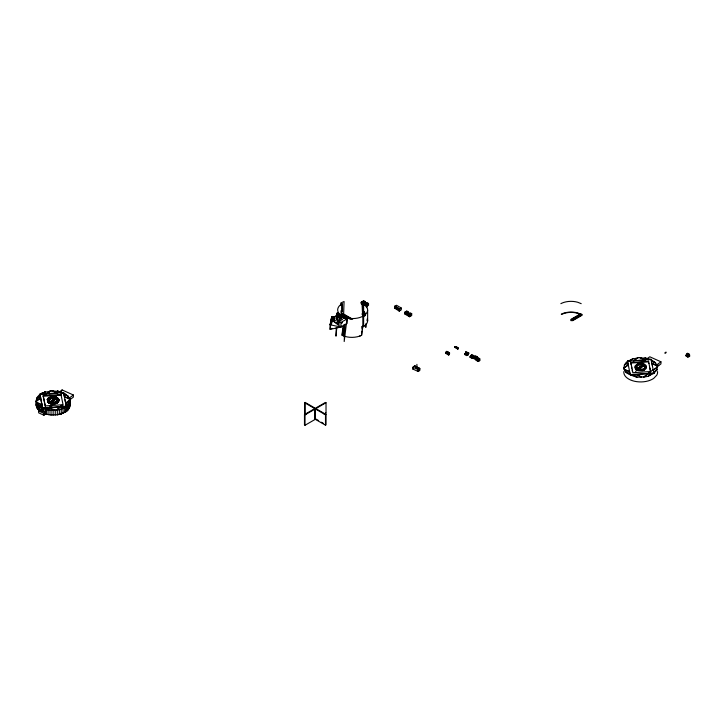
<?xml version="1.0" encoding="UTF-8"?>
<svg xmlns="http://www.w3.org/2000/svg" width="726" height="726" viewBox="0 0 726 726"><rect width="100%" height="100%" fill="white"/><g stroke="black" fill="none" stroke-linecap="round" stroke-linejoin="round"><path stroke-width="1.09" d="M69.968 401.405L67.808 402.413L69.968 401.405L69.46 403.157L66.102 405.616L65.658 403.42L69.968 400.271L69.968 404.772L69.696 403.565M48.479 398.02C47.235 398.284 46.863 403.293 50.058 403.565L56.365 398.955C57.118 397.04 58.334 400.734 57.3 400.952L57.3 401.868L57.653 399.581L58.679 399.2L56.682 397.34L53.134 399.881L56.201 397.122L52.762 399.636M60.966 395.017L43.215 396.278L43.215 395.67C46.428 394.336 60.358 395.697 60.966 394.436L57.998 394.663M53.27 402.966L53.052 403.429L53.052 402.513L56.71 401.514L58.679 399.2L57.681 399.99M53.37 396.94L52.898 398.638M336.292 327.408L335.984 336.156L336.81 327.535M336.71 315.383L336.782 313.196L337.363 312.942L338.688 313.714L338.688 315.547M343.57 315.728L344.07 301.517L340.73 303.014L340.812 305.229M365.922 324.105L365.804 327.39L365.732 324.077M366.494 307.706L366.721 304.539M46.446 413.956L45.311 414.001L51.029 415.054L57.336 414.827L61.265 413.92L66.13 411.597L66.347 406.524L63.57 392.557L39.912 394.164L40.611 398.193L36.3 401.333M363.327 316.999L363.572 310.692M364.134 315.982L364.307 311.536M362.837 326.491L361.612 335.267L359.488 336.165A14.992 8.658 0 0 1 345.05 336.428L343.425 335.875L343.897 324.812M59.487 394.554L60.993 394.753M344.95 324.25L344.197 341.538L346.946 319.059L341.501 317.208L339.469 315.383L339.196 317.453M361.811 331.101L361.612 335.267L359.488 336.165M361.911 329.014L362.011 326.473L362.41 326.7L362.011 326.936M40.193 410.78L40.248 409.891C42.407 411.27 48.597 412.422 43.977 415.245L38.65 412.849L38.65 411.016L40.248 410.281M47.998 399.418L48.07 398.429L49.495 397.385L47.97 398.529L47.952 399.472L48.07 398.429L49.495 397.385L48.615 401.097L48.769 399.128M52.699 400.607L52.408 399.899M39.912 394.164L42.453 407.232L38.188 404.972L39.876 406.496L38.895 410.617L36.563 407.222L36.3 401.115L36.79 403.13M42.861 394.018L45.384 391.858L38.886 395.28L37.09 397.494L36.3 400.198L36.3 406.006L36.563 402.631L42.008 405.035L42.453 407.232M343.425 335.875L342.082 335.276L342.89 326.709L341.683 326.028M47.517 401.188C46.664 399.128 49.586 402.449 49.25 403.184L49.25 402.268L50.911 400.988M332.018 316.881L331.6 317.498L332.045 316.899L333.906 317.988L333.543 318.614L334.604 316.663L334.604 318.805L332.744 319.876L333.543 318.614M330.648 325.048L330.103 329.368L340.93 327.045L347.119 323.469L347.119 318.886L340.757 316.772L338.588 322.68M331.056 321.809L331.6 317.498L330.103 324.776L330.103 329.368L331.945 328.306M52.345 400.861L52.49 399.835L52.49 400.752M342.082 335.276L342.99 329.023M408.792 313.841L410.381 312.924L411.706 313.696L411.706 315.529L409.591 316.754L404.818 313.995L405.126 311.989L406.941 310.937L409.682 313.741M409.891 314.739L409.591 316.754L405.126 311.989L409.891 314.739L411.706 313.696M337.027 315.048L337.363 312.942M45.429 412.205L45.91 409.273L45.457 413.457L45.838 411.016M57.109 403.139L58.561 401.741L58.779 399.609L57.036 401.242L57.109 403.139L53.815 404.219L53.969 403.121L55.421 402.159M53.043 403.438L53.062 402.513L52.653 403.556C51.056 404.936 50.638 401.315 50.484 403.701C51.419 404.182 51.646 402.458 50.611 402.812M50.484 402.785C53.307 403.602 58.416 403.284 58.779 399.609M39.576 396.369L39.912 394.463L41.582 393.401M46.119 409.328L45.547 412.241L43.977 413.403L43.977 415.245M331.764 316.953L330.103 324.776L340.93 327.045L340.93 322.462L347.119 318.886M39.513 397.231L40.139 394.291M36.3 404.781L36.563 403.574M66.102 405.616L69.46 402.848L66.13 406.696L66.13 411.597C70.132 409.292 70.549 404.409 69.968 400.271M336.256 320.357L337.626 314.322L338.688 313.714M42.008 410.852L42.453 406.614M48.479 398.483L48.969 397.676M338.724 322.671L340.757 316.772M50.339 398.91C46.455 402.15 50.992 397.167 53.016 398.175L53.025 397.258C51.718 396.559 47.29 399.745 49.314 398.456M48.642 399.454L48.615 401.106L48.597 400.108M56.138 410.362L60.43 406.923L56.138 410.362L60.875 409.437L63.507 408.157L64.251 406.669L66.347 406.215L42.698 407.821M49.25 402.268L48.851 402.948L48.851 402.022M60.467 392.503L62.173 389.98L73.362 394.998L73.362 397.14L69.034 400.362M53.043 398.175L55.103 397.73L55.103 396.813L53.715 396.623L53.043 397.258L53.043 398.175L53.552 397.93M333.806 318.46L334.604 318.805M332.744 317.734L332.744 320.801L339.087 324.458L339.087 321.391L342.527 319.404L336.192 315.746L332.744 317.734L332.989 320.937L330.103 324.776L331.8 323.805M60.258 392.467L62.173 389.98L59.614 391.886M48.678 400.28L51.9 398.265L52.472 396.641L53.715 396.623L53.198 397.158C53.116 399.273 53.479 395.906 55.103 396.813M48.823 397.921L52.472 396.641M644.343 370.097L646.14 368.527L646.258 366.902A5.663 3.267 0 0 0 645.786 366.14M48.07 399.345L48.279 398.193M58.261 401.269L58.316 402.131M635.577 366.213L635.286 366.648A5.663 3.267 0 0 0 635.078 367.873L635.168 368.273A5.663 3.267 0 0 0 636.012 369.407M38.233 398.093L36.3 400.207L36.3 406.006M60.875 409.437L64.251 406.669L63.053 408.375L63.053 413.266L64.532 411.878M53.043 397.258L53.715 396.623M51.6 396.732L47.471 399.754L51.6 396.732L51.6 397.648L55.103 397.73M50.484 403.701L55.339 403.819L55.339 402.903L58.797 400.017L57.036 401.242M58.561 401.741L58.561 400.825L56.564 402.485L56.646 403.366M50.094 401.587L49.577 401.995M42.017 394.626L45.003 391.967L42.017 394.327L39.912 394.463L43.215 392.621M62.863 412.831L61.265 413.92L61.265 409.028L63.489 407.222M50.058 403.565L50.058 402.649L57.018 397.503C55.875 399.409 58.18 397.866 56.655 397.322L53.125 399.881L56.61 397.303L56.882 398.057M57.535 401.941L57.581 402.83M63.053 413.266L65.676 411.179M66.347 406.524L64.687 407.595L64.687 412.486L68.398 409.537L68.398 404.636L67.246 404.972L68.389 404.645L68.398 409.537M653.681 371.794L653.935 373.309L651.83 373.454L648.463 375.923L653.709 373.491L657.048 369.643L653.681 372.402M61.265 409.028L64.251 406.669L60.875 409.128M65.658 403.42L69.968 399.881L69.732 398.837L64.269 396.587M53.815 404.219L56.329 401.759L53.969 403.121L55.893 401.977L55.893 402.894M57.653 400.498L56.891 399.318L56.918 397.449L51.301 401.741L51.301 402.658M53.143 399.89L56.673 397.34L56.682 398.256L57.508 397.621M50.684 397.421L49.667 398.184C50.575 395.262 45.375 401.097 49.695 397.276L47.707 398.946L47.707 399.863L46.872 399.5M56.918 397.449L50.058 402.649L49.35 402.322M55.575 402.349L56.601 401.587M65.658 403.111L69.968 399.881C70.24 397.013 62.781 391.886 64.115 395.842M54.668 403.039L57.753 400.761L56.8 401.442M412.867 367.247L414.7 365.877L419.8 368.445L419.8 370.278L418.194 371.476L412.867 369.089L412.867 367.247L418.194 369.634L419.8 368.445L417.114 367.474M412.867 369.089L413.557 368.572M646.349 359.306L649.752 356.775L660.941 361.793L660.941 363.926L657.729 366.321M656.622 365.006L660.941 361.793M657.13 366.276L658.736 365.087M69.034 398.22L73.362 394.998M50.711 402.05L56.201 398.039L56.201 397.122M51.9 397.349L52.907 396.614M53.134 399.881L56.628 397.313L56.628 398.229M643.554 366.031L643.944 364.824L645.251 366.449A4.547 2.623 0 0 1 644.879 367.737L643.908 368.545A4.565 2.632 0 0 1 641.947 369.207L640.622 369.307A3.521 2.033 0 0 1 638.953 369.607C637.101 369.697 640.332 369.244 637.646 370.351L635.994 369.407M36.799 398.147L40.166 395.679M42.77 393.773L45.384 391.858M36.799 398.447L40.166 395.988M50.285 401.451C49.323 402.594 48.288 398.846 48.615 401.097M53.216 401.26L53.216 400.344L57.018 397.503L53.905 399.835L53.905 400.752M55.339 402.903L58.724 400.425L58.488 398.801M58.561 400.825L55.975 402.712L55.975 403.638M651.494 361.049L651.149 359.352L627.491 361.258L629.596 361.112L632.963 358.653L626.474 362.065L624.378 364.933L627.745 362.773L624.378 365.242L623.879 368.118L628.181 364.978L623.879 368.118M629.596 361.421L632.963 358.953L639.179 357.6M642.682 363.599A2.35 1.352 0 0 0 641.521 363.681A2.369 1.361 0 0 0 640.777 363.953L639.479 364.143A4.565 2.632 0 0 0 637.519 364.788C632.89 371.258 641.993 366.312 643.78 363.907L645.432 364.851A5.663 3.267 0 0 1 646.249 365.995L646.14 367.61L644.153 369.28A5.663 3.267 0 0 1 642.247 369.824L638.562 369.625M637.482 368.518L639.924 366.73M645.269 367.692A4.547 2.623 0 0 0 645.251 367.365L643.944 365.741L637.646 370.351L637.646 369.434L643.944 364.824M651.83 373.454L648.463 376.222L643.717 377.157L648.009 373.718L643.717 377.157M654.435 371.857L657.048 369.942L657.32 365.623L651.848 363.372M48.442 392.158L51.011 390.833L45.829 394.064L51.011 390.833L52.481 390.779L57.644 393.193M36.3 401.024L40.592 397.884L41.981 405.017L41.999 404.563M46.691 393.746L50.121 390.933M68.271 401.206L69.968 399.881L69.968 405.997M637.7 357.718L633.408 361.158L636.021 359.252M635.486 371.403L637.21 370.151M648.009 373.409L653.237 369.588L653.582 371.304M657.547 366.757L653.237 370.206L657.547 367.057M61.265 413.92L63.026 412.649M47.471 399.754L50.575 397.494M55.684 402.277L58.797 400.017M67.609 409.509L69.179 408.393L69.179 403.502L66.856 404.763M64.687 412.486L67.373 410.607L67.373 405.707M340.812 315.311L341.683 314.276L350.014 319.086M341.256 315.511L341.71 314.748M363.127 325.738L364.497 325.92A14.992 8.658 0 0 0 367.283 318.723M48.524 397.993L49.159 397.549L49.241 399.436M49.903 398.029L49.903 398.946M66.13 406.696L63.507 408.157M49.84 399.3L51.364 398.374L51.364 397.458M66.102 405.308L69.179 403.502M363.408 314.866L363.626 314.276M367.211 303.949L365.087 302.724L365.087 301.499L363.499 302.878L362.964 302.57L362.964 303.332L366.149 305.174L365.614 303.64L367.211 302.724L368.536 303.486L368.536 305.328L366.149 306.699L365.886 305.02L368.536 303.486M365.087 301.499L363.762 300.736L360.849 302.415L361.376 303.949L362.174 303.486L365.305 305.301L365.305 303.459M332.744 320.801L334.468 319.803M363.499 302.878L364.561 302.261M362.837 311.772L362.837 303.568L365.087 302.724M335.911 322.625L338.062 321.382M362.419 313.596L362.02 314.285L362.573 313.659M364.588 315.928L363.617 315.202L364.016 314.512M401.278 308.015L399.164 309.24L394.654 308.169L394.654 306.327L396.514 305.256L401.278 308.015L401.278 309.848L399.164 311.073L394.681 308.151L395.715 308.477M408.266 311.699L406.678 312.625L406.678 313.078L407.731 312.47L407.204 312.162L407.204 312.924M404.818 313.995L405.353 311.853L410.117 314.612L410.117 316.445L408.484 315.501M408.266 312.924L407.731 313.233L407.731 312.008L406.406 311.245M306.454 414.201L304.602 413.13L304.602 402.721L305.138 402.422L315.311 408.293L325.493 402.422L326.019 402.721L326.019 413.13L324.168 414.201M304.602 413.13L305.138 412.822L305.138 402.422M326.019 402.721L315.846 408.602L326.019 414.482L326.019 424.882L325.493 425.191L315.311 419.31L305.002 425.264L304.475 424.955L304.475 414.555L314.785 408.602L314.785 419.011M304.475 414.555L305.002 414.864L315.311 408.91L325.493 414.782L326.019 414.482M446.091 352.282L445.555 353.263L446.753 351.284L448.713 352.419L448.577 355.005L449.113 354.696L448.577 353.716M454.721 346.674L455.52 346.828L455.52 347.5L454.721 347.355L454.721 346.674L458.006 348.943L458.006 347.654L456.046 346.52L455.256 346.983M446.617 351.665L448.713 352.727M455.52 347.5L456.046 346.52M446.091 351.665L448.051 352.8L448.713 352.419M457.217 348.117L458.006 347.654M449.113 354.696L448.051 354.025L449.639 353.108L448.577 354.397L449.113 354.025M457.48 348.634L458.006 348.271L457.48 347.963L458.006 348.943M465.593 353.834L465.593 352.001L466.174 351.665L468.134 352.791L468.134 354.016L466.764 354.814L464.794 353.526L464.531 354.451L466.491 355.577L468.406 354.787L468.134 354.016M465.91 353.344L465.33 353.68L465.91 352.736M464.794 353.68L465.593 353.226M465.593 352.001L467.553 353.135L468.134 352.791M464.531 353.68L466.764 354.814M468.597 353.453L469.178 353.117M465.33 353.072L467.816 354.506L468.406 354.17M470.947 356.53L471.528 355.577L470.947 355.912L471.337 356.756L471.337 354.923L471.927 354.587L473.887 355.722L473.887 356.938L472.508 357.736L470.548 356.448L469.495 357.029M470.548 356.602L471.337 356.148M471.337 354.923L473.298 356.058L473.887 355.722M475.566 357.074L472.245 358.499L470.285 357.373L470.285 356.602L472.508 357.582L470.557 356.421M476.156 358.998L474.196 357.718L473.924 358.635L474.985 358.018L474.985 356.185L475.566 355.849L477.536 356.983L477.536 358.208L476.156 358.998L474.196 357.873L473.887 356.938M470.947 355.912L473.642 357.473L474.232 357.138M474.985 358.018L474.586 357.183L475.176 356.847M474.586 357.791L475.176 357.455M474.985 356.185L476.946 357.319L477.536 356.983M478.352 360.695L479.841 359.96L479.251 360.296L477.082 359.043L477.082 359.651L477.772 357.546L479.732 358.68L479.841 360.577L478.089 361.457L476.129 360.332C475.448 357.355 481.619 363.218 476.129 359.561M473.924 357.873L476.156 358.844M473.924 358.635L475.884 359.769L477.191 359.107M477.191 357.882L479.151 359.016L479.732 358.68M478.352 360.541L478.089 361.457M571.026 319.331L580.392 313.922M571.026 319.794L581.208 313.913M571.026 320.257L581.208 314.376M571.026 320.71L581.998 314.376M571.825 320.71L581.998 314.839M572.614 320.71L581.989 315.302M664.989 352.691L666.051 352.074M664.989 353.362L666.051 352.745M686.968 355.386L686.968 353.553L687.549 353.217L689.518 354.342L689.518 355.568L688.139 356.366L686.179 355.078L685.907 356.003L687.867 357.128L689.7 356.294L689.518 355.568M687.368 354.941L686.787 355.277L687.368 354.333M686.179 355.232L686.968 354.778M686.968 353.553L688.929 354.687L689.518 354.342M685.907 355.232L688.139 356.366M686.787 354.669L689.119 356.012L689.7 355.676M60.866 413.593L59.351 414.446L59.351 409.854M560.853 303.668L561.842 303.159A14.992 8.658 0 0 1 577.832 302.288L581.208 303.668M561.271 314.158L561.842 313.877A14.992 8.658 0 0 1 577.832 312.997L580.8 314.158M561.67 314.394L562.187 314.131A14.429 8.331 0 0 1 577.578 313.287L580.392 314.385M637.283 364.071L635.286 365.732A5.663 3.267 0 0 0 635.078 366.948L635.168 367.356A5.663 3.267 0 0 0 636.012 368.49L637.646 369.434M644.225 370.151L644.153 370.196A5.663 3.267 0 0 1 642.247 370.741L638.39 370.532A1.307 0.753 0 0 0 638.889 370.532L638.953 370.523A3.521 2.033 0 0 0 639.388 370.496M60.721 413.357L57.336 414.827L57.336 410.235M45.629 408.684L49.05 410.244L56.138 410.063M39.876 406.496L42.698 408.121L48.606 408.03L54.06 410.508L55.249 410.154L55.258 415.054M45.384 392.167L50.121 391.241M51.31 403.747L51.265 402.885L52.653 402.64M46.455 413.947L45.321 413.992M641.639 376.985L636.185 374.516L641.639 376.985L643.717 376.848M623.879 367.81C623.57 371.521 630.395 369.634 629.932 373.518M638.916 357.609L640.06 357.573L645.369 360.35M630.794 363.064L648.545 361.866L648.599 361.249L630.794 362.455L631.148 364.779M41.99 405.035C37.997 404.718 41.99 406.034 41.999 404.418L42.008 405.035L41.999 404.409M49.731 406.233L51.954 406.079M60.83 405.471L63.044 405.326M68.081 396.332L64.678 393.392L61.538 393.002L57.318 391.06L60.694 392.92M49.05 393.846L55.503 393.41M42.97 394.563L44.876 394.436M639.325 360.459L645.242 360.051L640.06 357.573M48.606 408.03L60.43 406.923M60.43 407.232L64.251 406.977M653.935 373.01L630.277 374.607L632.355 374.77C646.167 380.615 625.549 374.062 625.767 371.757C635.277 375.56 626.003 373.89 624.596 370.414M636.185 374.516L648.009 373.718M632.355 374.77L636.185 374.816M648.009 374.017L651.83 373.763M636.176 367.819L637.492 365.732A4.556 2.632 0 0 1 639.479 365.06L640.777 364.869A2.369 1.361 0 0 1 641.521 364.597A2.35 1.352 0 0 1 642.682 364.516M640.169 364.978L640.622 364.044M640.06 357.873L644.906 358.154L648.1 359.624M51.591 390.815L57.318 391.368M641.639 377.293L636.629 377.039L634.152 375.905M48.606 407.722L55.085 410.163M61.538 392.702L63.57 392.557M38.188 404.972L42.453 406.923L42.698 408.121L49.05 410.244M53.08 397.467L54.069 397.576M61.002 395.062L60.966 394.445L63.044 404.709L45.293 405.916L43.215 395.67M61.256 391.958L57.318 391.06L63.57 392.866M394.681 308.151L399.164 309.24L399.164 311.073L399.427 309.085L396.723 307.216M649.117 359.797L644.906 357.845L650.623 359.406L655.66 362.809L651.394 360.84L651.149 359.352M361.947 301.78L362.673 316.527M40.81 410.326L41.718 410.716M629.551 371.812L624.133 369.053M414.237 366.222L419.574 368.608L419.574 370.451M417.995 370.559L418.884 370.959M38.65 411.016L43.977 413.403M632.355 375.079L633.317 375.524M44.767 407.985L49.05 409.945M651.394 360.84C654.435 361.403 662.457 369.362 652.656 363.753M63.815 394.363L68.081 396.024M56.809 393.111L52.481 391.087M65.177 397.013L69.85 399.354M397.104 307.488L394.654 306.327L399.164 309.24M42.698 411.796L43.224 412.05M414.473 366.049L417.559 367.71M363.236 303.795L363.898 304.176A14.992 8.658 0 0 1 364.497 315.202L361.847 316.745A14.992 8.658 0 0 1 345.848 317.616L341.411 315.628A14.992 8.658 0 0 1 340.812 304.593L342.472 303.568L342.472 311.772M686.179 355.078L688.139 356.212M409.854 313.233L411.179 313.995M406.987 314.639L407.731 315.066M396.723 309.058L397.303 309.394M398.901 310.311L399.69 310.764L399.69 308.931L394.917 306.181L394.917 308.015M474.586 357.183L477.345 358.771M477.345 359.379L476.946 357.319M479.151 360.849L479.151 359.016M454.721 347.355L457.743 349.097M464.794 353.526L466.764 354.66M363.236 301.045L364.561 301.807L364.561 304.866M368 303.795L366.675 303.032L367.211 303.795M449.639 353.108L447.679 351.974L447.679 352.645M361.376 303.949L363.281 305.047M445.555 352.591L446.091 352.89M445.555 353.263L448.577 355.005M342.899 313.605L352.654 319.231M363.599 325.557L363.998 326.246M342.472 313.813L351.729 319.159M343.398 314.812L350.803 319.086M341.311 314.521L348.262 318.532M341.311 314.984L347.391 318.496M337.717 316.436L337.626 314.322L344.995 318.578M332.562 316.454L334.405 317.516M333.488 318.16L331.646 317.099M339.087 321.391L340.93 322.462M325.493 412.822L326.019 413.13M304.602 402.721L314.785 408.602M315.846 419.011L318.623 420.608M321.4 422.214L323.242 423.276M56.365 398.955L56.891 399.318L56.927 398.42L56.927 399.345M332.572 317.743L331.728 317.144L335.312 320.656M364.016 314.975L365.051 315.746M332.989 320.937L340.93 327.045M642.973 363.98L644.198 365.015M39.086 405.78L40.066 406.642M39.032 405.734L39.93 406.542M36.563 402.631L38.188 405.28M624.678 370.605L624.133 369.352M58.752 400.416L58.797 400.933M64.959 399.699L65.304 401.097M65.313 401.405L65.658 402.803M57.572 397.857L57.853 398.982L57.853 398.066M36.418 401.632L36.554 402.258L41.963 404.718L41.827 403.865M651.848 362.764L652.538 366.176M651.394 361.149L653.935 373.309M648.545 361.249L648.899 363.572M627.491 360.949L630.277 374.915M627.745 362.773L628.19 364.969M649.933 368.082L650.623 372.111L650.623 371.503L632.872 372.71L630.794 362.455M648.899 362.964L650.278 370.405M631.493 366.485L631.838 368.2M632.183 369.906L632.528 371.612M43.215 396.278L45.293 406.533M40.384 396.931L40.611 398.184L40.611 397.576M337.517 316.509L338.144 322.707M337.626 314.322L337.799 316.4M43.415 411.506L43.224 408.375L43.224 411.433M337.808 318.56L337.935 321.736M341.002 310.764L341.202 316.309M58.779 400.525L58.752 399.5L58.724 401.342M365.477 313.033L365.532 315.238M56.673 397.34L56.673 398.256M57.989 401.578L57.989 402.494M57.436 399.935L57.209 398.71M57.036 398.538L57.073 399.491M55.503 397.63L55.503 398.547M54.423 396.695L54.423 397.612M53.361 400.235L53.361 401.151M53.261 403.157L53.261 404.073M51.147 403.756L51.156 401.85M51.029 410.462L51.029 415.054M49.559 398.256L49.559 399.173M48.941 409.927L48.941 414.827M45.357 412.377L45.366 414.21M40.139 406.705L40.139 410.626M38.895 405.716L38.895 410.617M37.099 403.819L37.099 408.402M689.119 356.012L689.119 356.629M688.929 354.687L688.929 356.52M687.867 356.366L687.867 357.128M643.78 363.907L643.78 364.824M640.641 369.298L640.641 370.215M475.884 358.998L475.884 359.769M473.642 357.473L473.642 358.09M473.298 356.058L473.298 357.891M472.245 357.736L472.245 358.499M467.816 354.506L467.816 355.123M467.553 353.135L467.553 354.969M466.491 354.814L466.491 355.577M454.984 346.52L454.984 347.2M448.051 352.8L448.051 354.025M418.194 369.634L418.194 371.476M416.905 364.361L416.905 367.42M367.637 310.174L367.637 320.883M366.939 306.245L366.939 304.403L362.174 301.653L362.174 303.486M363.808 302.597L363.808 304.43M363.626 304.022L363.617 315.202M363.626 315.774L363.626 326.491L362.837 326.945L362.837 316.237M343.298 313.832L343.298 314.294M341.683 304.022L341.683 313.251M341.683 315.774L341.683 317.825M336.192 315.746L336.192 318.805M325.493 414.782L325.493 425.191M315.311 408.91L315.311 419.31M305.002 414.864L305.002 425.264M69.732 398.837L69.705 407.213M58.679 399.2L58.679 400.117M58.207 398.42L58.207 399.345M57.59 399.336L57.626 401.233M57.499 400.643L57.499 401.56M57.49 401.968L57.49 402.894M57.418 397.739L57.418 398.656M56.891 401.36L56.891 402.277M56.61 397.303L56.574 399.082M55.648 397.53L55.648 398.447M55.103 397.93L55.103 398.846M54.804 396.804L54.804 397.721M54.514 396.813L54.514 397.73M54.223 396.841L54.223 397.757M53.942 396.895L53.942 397.812M53.679 396.968L53.679 397.884M53.769 399.935L53.769 400.861M53.57 400.08L53.57 400.997M53.234 402.513L53.234 403.429M53.034 399.436L53.034 400.353M53.143 410.544L53.143 415.127M52.889 399.545L52.889 400.462M52.59 397.276L52.59 398.193M52.463 397.285L52.463 398.202M52.553 403.139L52.553 404.055M52.236 402.73L52.236 403.647M51.845 403.075L51.845 403.992M51.809 402.794L51.809 403.71M51.165 402.957L51.165 403.874M50.929 396.868L50.929 397.784M50.983 402.839L50.983 403.756M50.847 397.612L50.847 398.529M50.811 402.83L50.811 403.747M50.729 402.839L50.729 403.765M50.375 397.794L50.375 398.71M49.767 398.12L49.767 399.037M49.622 402.449L49.622 403.366M49.341 401.342L49.35 403.239M48.969 398.819L48.969 399.736M49.059 401.061L49.059 401.977M48.678 400.434L48.678 401.351M48.706 401.923L48.787 402.903M48.415 401.696L48.415 402.621M48.061 401.342L48.061 402.258M47.78 400.97L47.78 401.886M47.544 399.345L47.589 401.487M46.927 409.555L46.927 414.446M45.012 409.028L45.012 412.096M41.591 407.595L41.591 410.662M37.879 404.954L37.879 409.546M36.563 398.982L36.563 407.222M367.02 319.83A14.429 8.331 0 0 1 367.075 320.874M657.547 371.567A16.889 9.756 0 0 1 656.758 375.188L653.709 378.382A16.889 9.756 0 0 1 634.479 381.25A16.889 9.756 0 0 1 623.825 371.576M640.595 364.325A5.663 3.267 0 0 1 642.682 364.534M637.283 364.08A5.663 3.267 0 0 1 639.189 363.526L640.586 363.399A5.663 3.267 0 0 1 642.682 363.608M341.592 323.079L342.109 322.752L341.592 323.079M40.248 409.891L40.139 410.889L40.248 409.891M69.977 398.792L69.551 399.491L70.005 398.755M42.68 392.875L41.255 393.692L42.68 392.875M42.453 411.07L41.119 410.471L42.453 411.07M417.25 368.082L414.7 365.877L417.241 368.082M47.916 402.077L47.499 401.542L47.916 402.077M53.034 398.175L53.025 397.258L53.016 398.175"/></g></svg>
